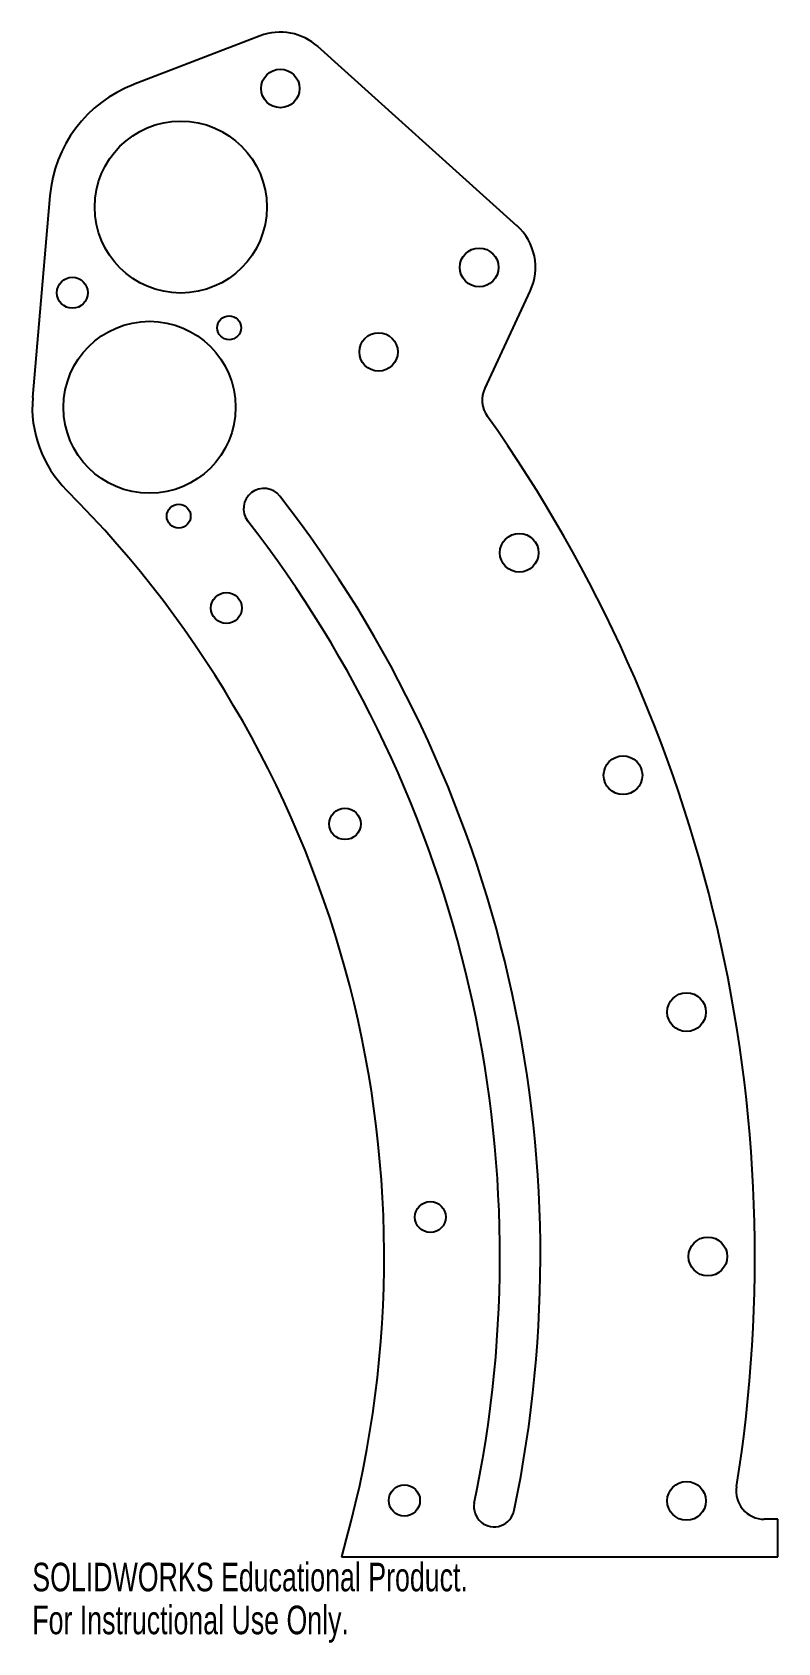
# Model space of a CAD drawing. Header units: inches. Extents: x 4.9 to 9.8, y -2.6 to 8.2.
import ezdxf

# ---------------------------------------------------------------- set-up
doc = ezdxf.new("R2010")
doc.units = ezdxf.units.IN
doc.header["$MEASUREMENT"] = 0
doc.styles.add('SLDTEXTSTYLE0', font='TXT', dxfattribs={"width": 0.7})

msp = doc.modelspace()

# ---------------------------------------------------------------- linework, layer by layer
at = {"color": 7, "linetype": 'Continuous', "lineweight": 25}
for p, q in [((6.393, 8.131), (5.551, 7.808)), ((8.103, 6.867), (6.778, 8.06)), ((4.993, 7.065), (4.878, 5.723)), ((7.891, 5.784), (8.192, 6.43)), ((9.841, -1.75), (9.751, -1.75)), ((9.841, -2), (9.841, -1.75)), ((6.936, -2), (9.841, -2))]:
    msp.add_line(p, q, dxfattribs=at)
for centre, radius in [((6.528, 7.781), 0.128), ((5.865, 6.991), 0.573), ((7.852, 6.589), 0.129), ((5.143, 6.42), 0.103), ((5.657, 5.657), 0.573), ((6.187, 6.187), 0.0795), ((7.182, 6.026), 0.128), ((5.851, 4.932), 0.0795), ((8.119, 4.688), 0.129), ((6.169, 4.32), 0.103), ((8.81, 3.206), 0.129), ((6.958, 2.882), 0.105), ((9.233, 1.628), 0.129), ((7.527, 0.263), 0.103), ((9.375, 0), 0.129), ((9.233, -1.628), 0.129), ((7.354, -1.625), 0.104)]:
    msp.add_circle(centre, radius, dxfattribs=at)
for centre, radius, start, end in [((6.528, 7.781), 0.375, 48.0071, 111.0033), ((5.865, 6.991), 0.875, 111.0033, 175.1246), ((7.852, 6.589), 0.375, 335, 48.0071), ((5.657, 5.657), 0.781, 175.1246, 225), ((8.06, 5.705), 0.188, 155, 215.2888), ((0, 0), 9.688, 350.896, 35.2888), ((0, 0), 7.219, 343.9154, 45), ((6.418, 4.982), 0.135, 37.8192, 217.8192), ((0, 0), 8.26, 348.1982, 37.8192), ((0, 0), 7.99, 348.1396, 37.8192), ((9.751, -1.562), 0.188, 170.896, 270), ((7.952, -1.666), 0.135, 169.9298, 349.932)]:
    msp.add_arc(centre, radius, start, end, dxfattribs=at)

# ---------------------------------------------------------------- texts
at = {"color": 7, "linetype": 'Continuous', "char_height": 0.1903, "attachment_point": 1, "style": 'SLDTEXTSTYLE0'}
for s, insert in [('SOLIDWORKS Educational Product.', (4.876, -2.04)), ('For Instructional Use Only.', (4.876, -2.326))]:
    msp.add_mtext(s, dxfattribs=dict(at, insert=insert))

doc.saveas('drawing.dxf')
